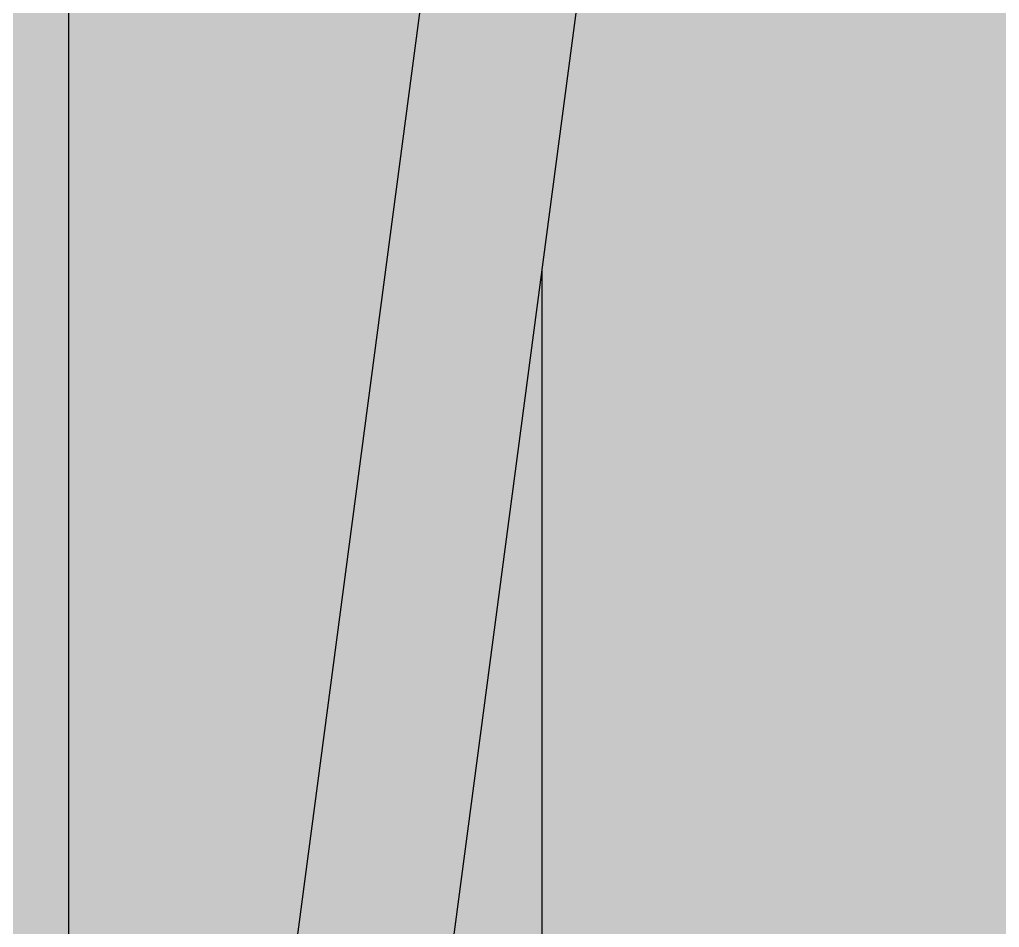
# Model space of a CAD drawing. Header units: millimetres. Extents: x -42064 to 85793, y -29289 to 164708.
# Drawn here: x 1806.8 to 2306, y -9220.3 to -8758 of the extents above; entities that cross this region are included whole.
import ezdxf

# ---------------------------------------------------------------- set-up
doc = ezdxf.new("R2010")
doc.units = ezdxf.units.MM
doc.set_wipeout_variables(frame=1)
doc.layers.add('1', color=7, linetype='Continuous')
doc.layers.add('Техника. Кран MLC650 VPC', color=250, linetype='Continuous', true_color=0x333333)
doc.layers.add('Техника. Кран MLC650 VPC Штрих', color=7, linetype='Continuous', true_color=0xed4d1d)

# ---------------------------------------------------------------- blocks, each defined once
blk = doc.blocks.new('MLC650-20260217.215532')
at = {"color": 0, "linetype": 'ByBlock', "lineweight": -2, "transparency": 16777216}
blk.add_wipeout([(57.5, -652.48), (57.5, -662.48), (63.5, -662.48), (63.5, -1079.48), (148.5, -1079.48), (148.5, -1091.48), (154.5, -1091.48), (154.5, -1116.48), (148.5, -1116.48), (148.5, -1128.48), (63.5, -1128.48), (63.5, -1571.58), (148.5, -1571.58), (148.5, -1583.58), (154.5, -1583.58), (154.5, -1608.58), (148.5, -1608.58), (148.5, -1620.58), (63.5, -1620.58), (63.5, -1667.73), (69.5, -1667.73), (69.5, -1720.73), (63.5, -1720.73), (63.5, -1725.98), (-671.9, -1725.98), (-671.9, -1804.07), (-586.9, -1804.07), (-586.9, -1816.08), (-671.9, -1816.08), (-671.9, -1841.08), (-586.9, -1841.08), (-586.9, -1853.08), (-671.9, -1853.08), (-671.9, -2296.17), (-586.9, -2296.17), (-586.9, -2308.18), (-616.43, -2308.18), (-616.43, -2333.18), (-586.9, -2333.18), (-586.9, -2345.18), (-671.9, -2345.18), (-671.9, -2405.97), (-677.15, -2405.97), (-677.15, -2411.98), (-730.15, -2411.98), (-730.15, -2405.97), (-735.4, -2405.97), (-735.4, -2395.98), (-1238.03, -2395.98), (-1238, -2406.1), (-1243.25, -2406.1), (-1243.25, -2411.98), (-1296.25, -2411.98), (-1296.25, -2406.1), (-1301.5, -2406.1), (-1301.5, 2406.1), (-1296.25, 2406.1), (-1296.25, 2411.98), (-1243.25, 2411.98), (-1243.25, 2406.1), (-1238, 2406.1), (-1238.03, 2395.98), (-735.4, 2395.98), (-735.4, 2405.97), (-730.15, 2405.97), (-730.15, 2411.98), (-677.15, 2411.98), (-677.15, 2405.97), (-671.9, 2405.97), (-671.9, 2345.18), (-586.9, 2345.18), (-586.9, 2333.18), (-616.43, 2333.18), (-616.43, 2308.18), (-586.9, 2308.18), (-586.9, 2296.17), (-671.9, 2296.17), (-671.9, 1853.08), (-586.9, 1853.08), (-586.9, 1841.08), (-671.9, 1841.08), (-671.9, 1816.08), (-586.9, 1816.08), (-586.9, 1804.07), (-671.9, 1804.07), (-671.9, 1725.98), (63.5, 1725.98), (63.5, 1720.73), (69.5, 1720.73), (69.5, 1667.73), (63.5, 1667.73), (63.5, 1620.58), (148.5, 1620.58), (148.5, 1608.58), (154.5, 1608.58), (154.5, 1583.58), (148.5, 1583.58), (148.5, 1571.58), (63.5, 1571.58), (63.5, 1128.48), (148.5, 1128.48), (148.5, 1116.48), (154.5, 1116.48), (154.5, 1091.48), (148.5, 1091.48), (148.5, 1079.48), (63.5, 1079.48), (63.5, 662.48), (57.5, 662.48), (57.5, 652.48), (0, 652.48), (0, -652.48)], dxfattribs=at)
at = {"layer": 'Техника. Кран MLC650 VPC Штрих', "true_color": 0xd6d6d6, "transparency": 16777216}
h = blk.add_hatch(color=254, dxfattribs=at)
h.dxf.hatch_style = 1
h.paths.add_polyline_path([(0, -652.48), (57.5, -652.48), (57.5, -662.48), (63.5, -662.48), (63.5, -1079.48), (148.5, -1079.48), (148.5, -1091.48), (154.5, -1091.48), (154.5, -1116.48), (148.5, -1116.48), (148.5, -1128.48), (63.5, -1128.48), (63.5, -1571.58), (148.5, -1571.58), (148.5, -1583.58), (154.5, -1583.58), (154.5, -1608.58), (148.5, -1608.58), (148.5, -1620.58), (63.5, -1620.58), (63.5, -1667.73), (69.5, -1667.73), (69.5, -1720.73), (63.5, -1720.73), (63.5, -1725.98), (-671.9, -1725.98), (-671.9, -1804.07), (-586.9, -1804.07), (-586.9, -1816.08), (-671.9, -1816.08), (-671.9, -1841.08), (-586.9, -1841.08), (-586.9, -1853.08), (-671.9, -1853.08), (-671.9, -2296.17), (-586.9, -2296.17), (-586.9, -2308.18), (-616.43, -2308.18), (-616.43, -2333.18), (-586.9, -2333.18), (-586.9, -2345.18), (-671.9, -2345.18), (-671.9, -2405.97), (-677.15, -2405.97), (-677.15, -2411.98), (-730.15, -2411.98), (-730.15, -2405.97), (-735.4, -2405.97), (-735.4, -2395.98), (-1238.03, -2395.98), (-1238, -2406.1), (-1243.25, -2406.1), (-1243.25, -2411.98), (-1296.25, -2411.98), (-1296.25, -2406.1), (-1301.5, -2406.1), (-1301.5, 2406.1), (-1296.25, 2406.1), (-1296.25, 2411.98), (-1243.25, 2411.98), (-1243.25, 2406.1), (-1238, 2406.1), (-1238.03, 2395.98), (-735.4, 2395.98), (-735.4, 2405.97), (-730.15, 2405.97), (-730.15, 2411.98), (-677.15, 2411.98), (-677.15, 2405.97), (-671.9, 2405.97), (-671.9, 2345.18), (-586.9, 2345.18), (-586.9, 2333.18), (-616.43, 2333.18), (-616.43, 2308.18), (-586.9, 2308.18), (-586.9, 2296.17), (-671.9, 2296.17), (-671.9, 1853.08), (-586.9, 1853.08), (-586.9, 1841.08), (-671.9, 1841.08), (-671.9, 1816.08), (-586.9, 1816.08), (-586.9, 1804.07), (-671.9, 1804.07), (-671.9, 1725.98), (63.5, 1725.98), (63.5, 1720.73), (69.5, 1720.73), (69.5, 1667.73), (63.5, 1667.73), (63.5, 1620.58), (148.5, 1620.58), (148.5, 1608.58), (154.5, 1608.58), (154.5, 1583.58), (148.5, 1583.58), (148.5, 1571.58), (63.5, 1571.58), (63.5, 1128.48), (148.5, 1128.48), (148.5, 1116.48), (154.5, 1116.48), (154.5, 1091.48), (148.5, 1091.48), (148.5, 1079.48), (63.5, 1079.48), (63.5, 662.48), (57.5, 662.48), (57.5, 652.48), (0, 652.48)])
at = {"color": 0, "linetype": 'ByBlock', "lineweight": -2, "transparency": 16777216}
for points in [[(-981.2, 1643.06), (-981.2, -1643.06)], [(-739.9, -1643.06), (-739.9, 1643.06)]]:
    blk.add_lwpolyline(points, dxfattribs=at)
blk = doc.blocks.new('MLC650-20230902.15104')
at = {"color": 0, "linetype": 'ByBlock', "lineweight": -2, "transparency": 16777216}
blk.add_blockref('MLC650-20260217.215532', (2813, 0), dxfattribs=at)
blk = doc.blocks.new('MLC650-20260222.093224')
at = {"color": 0, "linetype": 'ByBlock', "lineweight": -2, "transparency": 16777216}
blk.add_wipeout([(-195.6, 1310), (-195.6, 1325), (-194.8, 1328), (-192.6, 1328), (-192.6, 1353), (25.4, 1353), (25.4, 1328), (27.6, 1328), (28.4, 1325), (28.4, 1310), (116.4, 1310), (116.4, 1280), (146.4, 1280), (146.4, 1240), (96.4, 1240), (96.4, 1210), (-263.6, 1210), (-263.6, 1224), (-533.04, 1224), (-533.04, 965), (-263.6, 965), (-263.6, 995), (96.4, 995), (96.4, 965), (146.39, 965), (146.4, 925), (116.4, 925), (116.4, 895), (93.94, 895), (93.94, 883), (13.5, 883), (13.5, 878.2), (14.69, 877), (28.4, 877), (28.4, 866), (25.18, 854), (-18.33, 854), (-18.33, 814.8), (-18.33, 814.8), (-12.71, 810.6), (-6.75, 806.9), (-0.49, 803.72), (6.02, 801.08), (6.02, 801.08), (6.02, 801.08), (65.24, 770.16), (115.45, 726.08), (153.79, 671.36), (178.07, 609.11), (186.91, 542.89), (179.82, 476.45), (157.18, 413.59), (150.11, 400.39), (150.11, 400.39), (133.12, 354.61), (131.74, 305.8), (146.11, 259.14), (174.71, 219.56), (182.57, 212.29), (182.57, 212.29), (227.67, 163), (259.8, 104.42), (277.14, 39.89), (278.7, -26.9), (264.4, -92.16), (235.03, -152.18), (192.29, -203.53), (182.57, -212.29), (182.57, -212.29), (151.23, -249.73), (133.57, -295.25), (131.46, -344.03), (145.13, -390.9), (150.11, -400.39), (150.11, -400.39), (176.07, -461.95), (186.71, -527.91), (181.42, -594.51), (160.5, -657.97), (125.15, -714.66), (77.37, -761.36), (19.88, -795.41), (6.02, -801.08), (6.02, -801.08), (-0.49, -803.72), (-6.75, -806.9), (-12.71, -810.6), (-18.33, -814.8), (-18.33, -814.8), (-18.33, -854), (25.18, -854), (28.4, -866), (28.4, -877), (14.69, -877), (13.5, -878.2), (13.5, -883), (93.94, -883), (93.94, -895), (116.4, -895), (116.4, -925), (146.4, -925), (146.39, -965), (96.4, -965), (96.4, -995), (-263.6, -995), (-263.6, -965), (-533.04, -965), (-533.04, -1224), (-263.6, -1224), (-263.6, -1210), (96.4, -1210), (96.4, -1240), (146.4, -1240), (146.4, -1280), (116.4, -1280), (116.4, -1310), (28.4, -1310), (28.4, -1325), (27.6, -1328), (25.4, -1328), (25.4, -1353), (-192.6, -1353), (-192.6, -1328), (-194.8, -1328), (-195.6, -1325), (-195.6, -1310), (-997.81, -1310), (-997.81, 1310)], dxfattribs=at)
blk = doc.blocks.new('MLC650-20230901.142438')
at = {"color": 0, "linetype": 'ByBlock', "lineweight": -2, "transparency": 16777216, "rotation": 180}
blk.add_blockref('MLC650-20260222.093224', (-1608.6, 0), dxfattribs=at)
blk = doc.blocks.new('MLC650-20181117.123180562')
at = {"color": 0, "linetype": 'ByBlock', "lineweight": -2, "ltscale": 20, "transparency": 16777216}
blk.add_wipeout([(98.42, -1396.1), (177.92, -1396.1), (-169.39, 1226.1), (-248.89, 1226.1)], dxfattribs=at)
at = {"layer": 'Техника. Кран MLC650 VPC Штрих', "lineweight": -2, "ltscale": 20, "transparency": 16777216}
h = blk.add_hatch(color=256, dxfattribs=at)
h.dxf.hatch_style = 1
h.paths.add_polyline_path([(-169.39, 1226.1), (-248.89, 1226.1), (98.42, -1396.1), (177.92, -1396.1)])
at = {"color": 0, "linetype": 'ByBlock', "lineweight": -2, "ltscale": 20, "transparency": 16777216}
blk.add_lwpolyline([(-169.39, 1226.1), (-248.89, 1226.1), (98.42, -1396.1), (177.92, -1396.1), (-169.39, 1226.1)], dxfattribs=at)
blk = doc.blocks.new('*U322')
at = {"color": 0, "linetype": 'ByBlock', "lineweight": -2, "ltscale": 20, "transparency": 16777216}
blk.add_blockref('MLC650-20230902.15104', (0, 0), dxfattribs=at)
at = {"color": 0, "linetype": 'ByBlock', "lineweight": -2, "ltscale": 20, "transparency": 16777216, "rotation": 180}
blk.add_blockref('MLC650-20230901.142438', (0, 0), dxfattribs=at)
at = {"color": 0, "linetype": 'ByBlock', "lineweight": -2, "ltscale": 20, "transparency": 16777216, "xscale": -1}
blk.add_blockref('MLC650-20181117.123180562', (2048.75, 85), dxfattribs=at)

msp = doc.modelspace()

# ---------------------------------------------------------------- hatches: boundary and pattern name
at = {"layer": '1', "lineweight": 35, "true_color": 0xfff1c8, "transparency": 33554687}
h = msp.add_hatch(color=254, dxfattribs=at)
h.dxf.hatch_style = 1
h.paths.add_polyline_path([(85793.12, -29289.36), (-42063.67, -29289.36), (-42063.67, 164708.37), (85793.12, 164708.37)])

# ---------------------------------------------------------------- next in the draw order: block references
at = {"layer": 'Техника. Кран MLC650 VPC', "transparency": 16777216}
msp.add_blockref('*U322', (0, -8500), dxfattribs=at)

doc.saveas('drawing.dxf')
